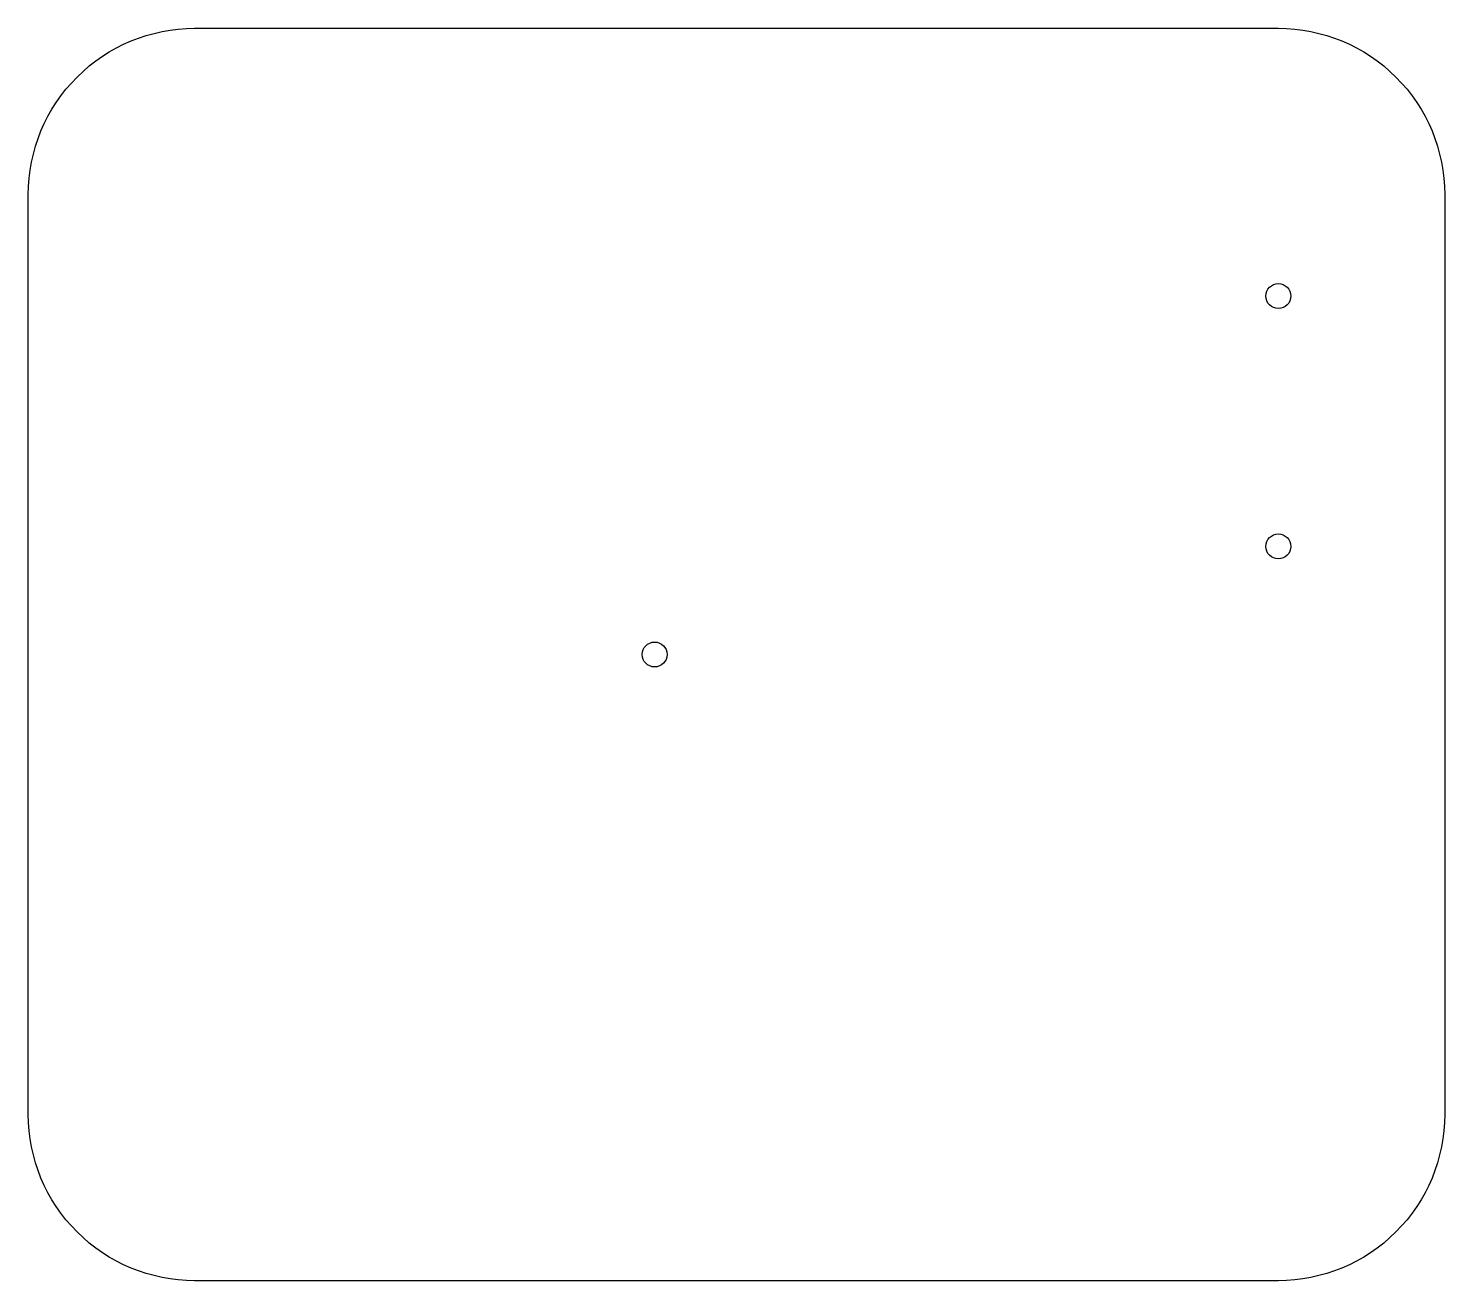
# Model space of a CAD drawing. Header units: millimetres. Extents: x -42.6 to 42.6, y -37.6 to 37.6.
import ezdxf

# ---------------------------------------------------------------- set-up
doc = ezdxf.new("R2010")
doc.units = ezdxf.units.MM
doc.layers.get('0').update_dxf_attribs({"linetype": 'CONTINUOUS'})

msp = doc.modelspace()

# ---------------------------------------------------------------- linework, layer by layer
msp.add_lwpolyline([(-32.575, -37.65, -0.414214), (-42.575, -27.65), (-42.575, 27.65, -0.414214), (-32.575, 37.65), (32.575, 37.65, -0.414214), (42.575, 27.65), (42.575, -27.65, -0.414214), (32.575, -37.65)], format="xyb", close=True)
for centre in [(32.575, 21.55), (32.575, 6.5), (-4.925, 0)]:
    msp.add_circle(centre, 0.75)

doc.saveas('drawing.dxf')
